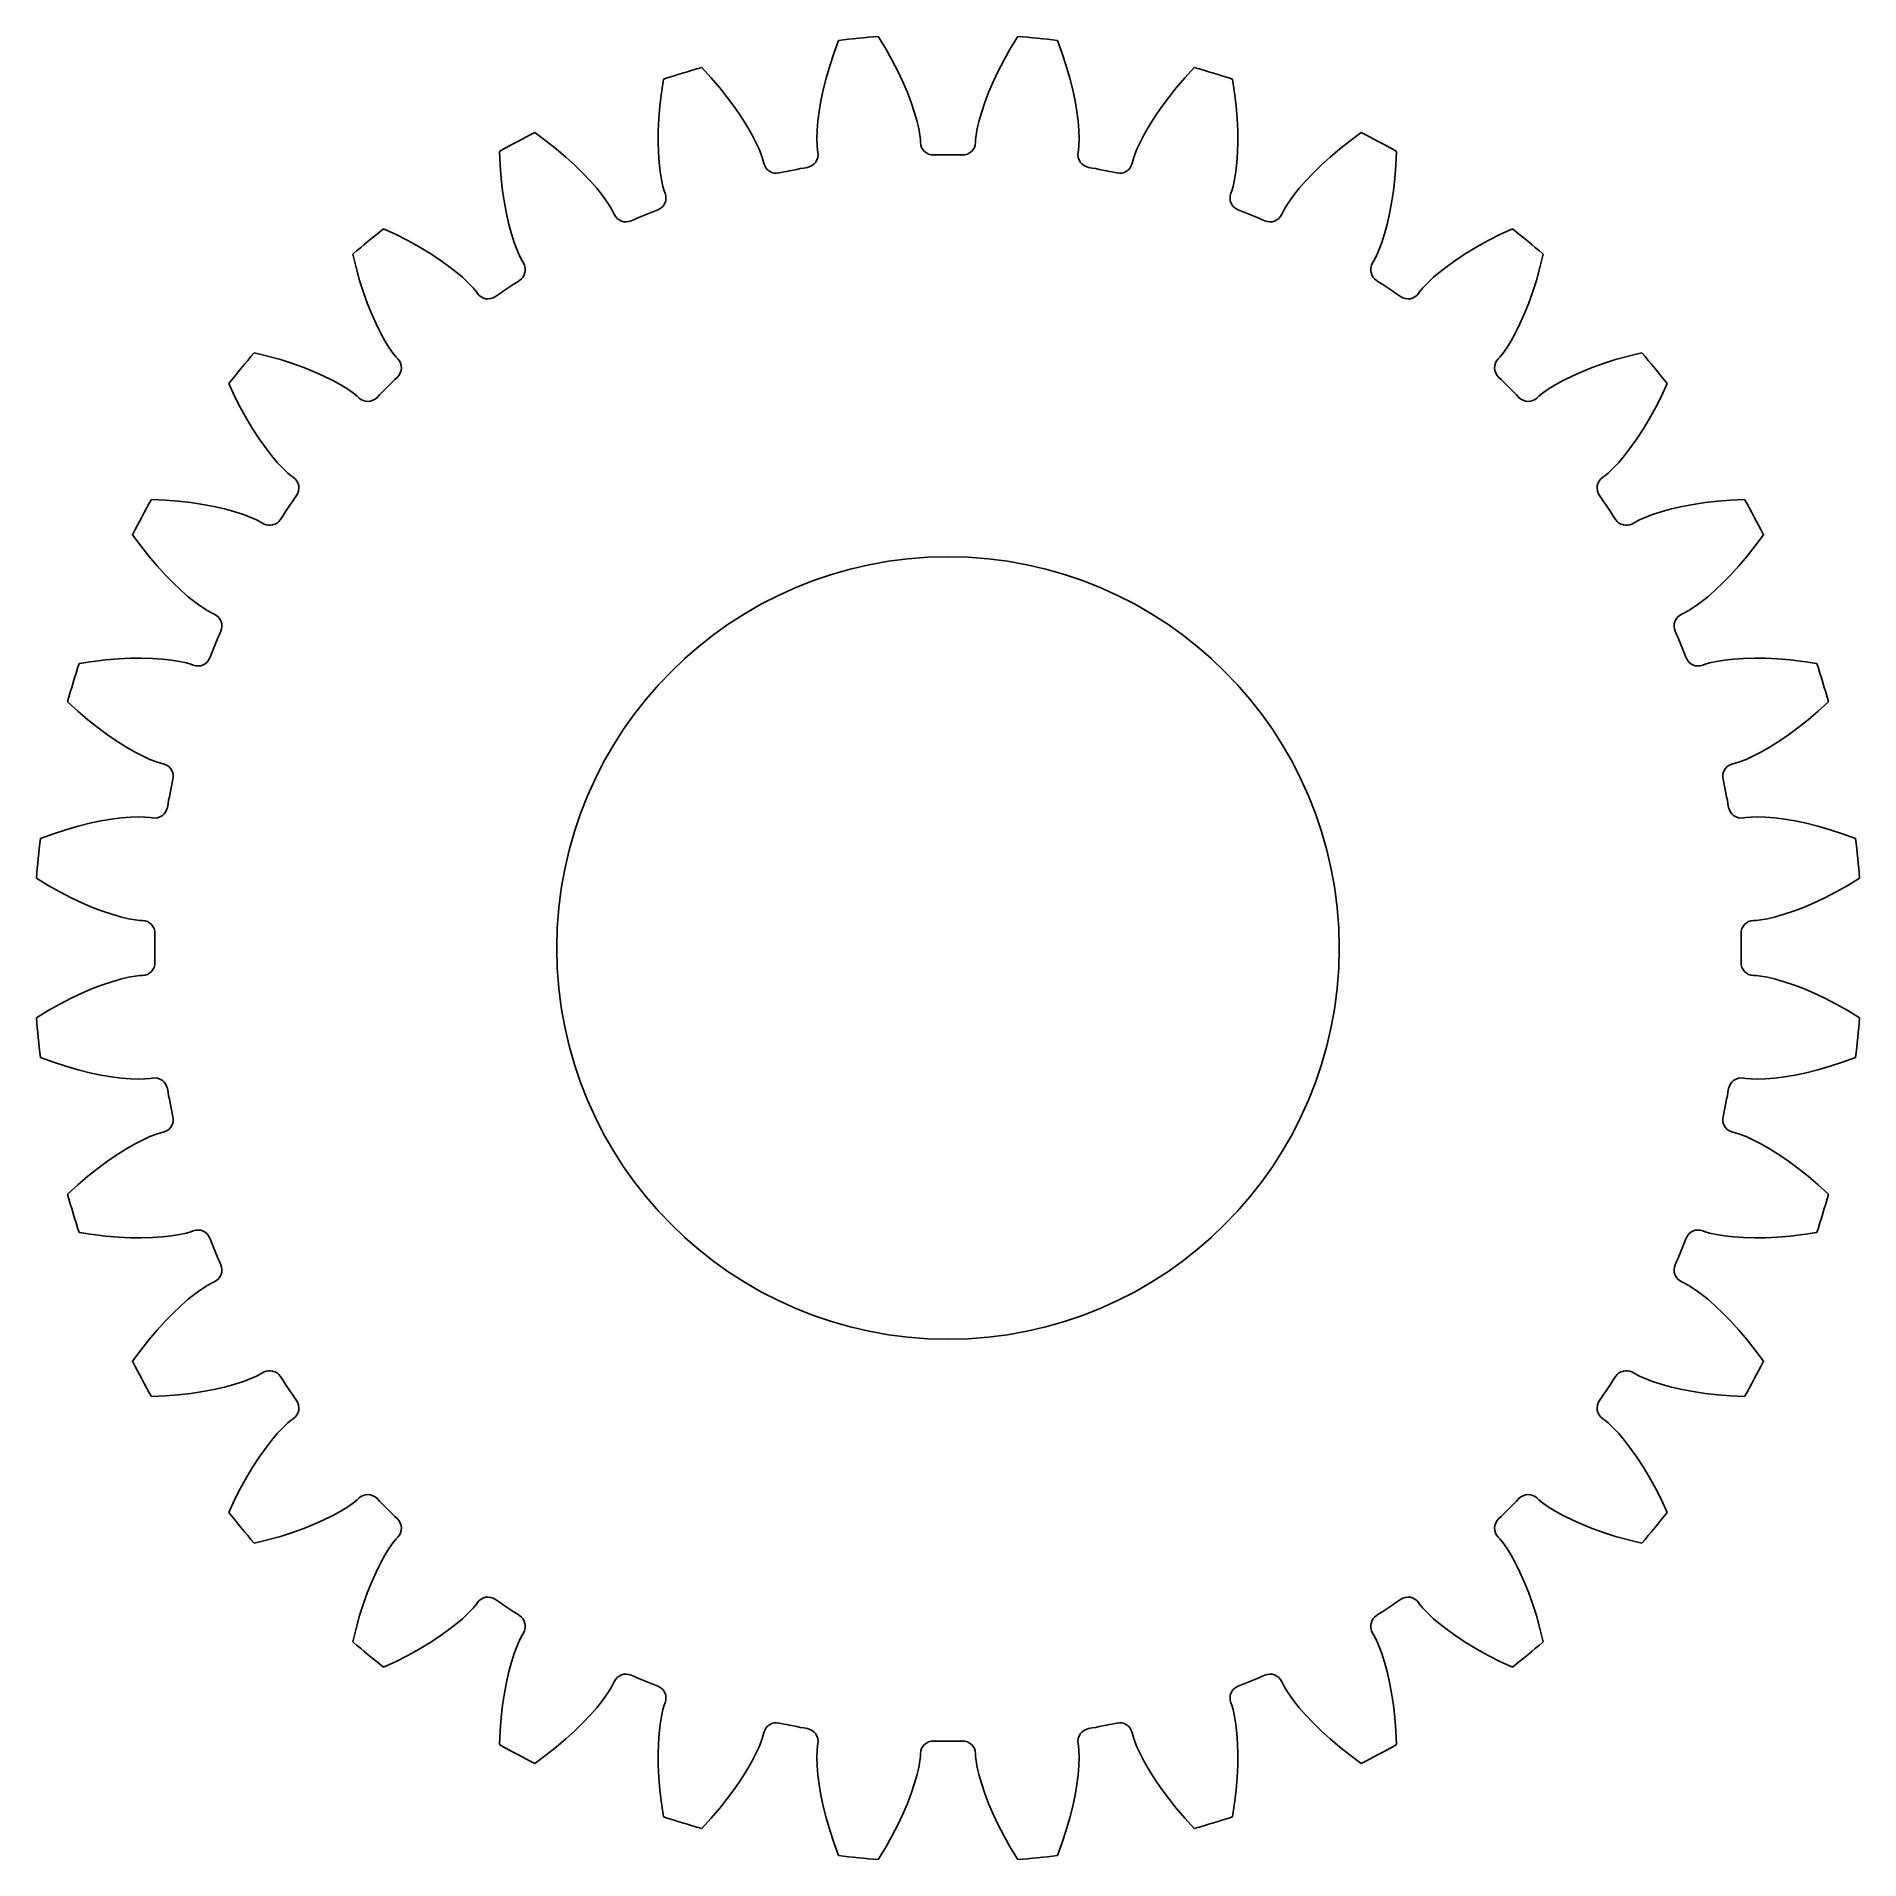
# Model space of a CAD drawing. Header units: millimetres. Extents: x -33.9 to 33.9, y -33.9 to 33.9.
import ezdxf

# ---------------------------------------------------------------- set-up
doc = ezdxf.new("R2010")
doc.units = ezdxf.units.MM

msp = doc.modelspace()

# ---------------------------------------------------------------- linework, layer by layer
at = {"layer": 'bore'}
msp.add_circle((0, 0), 14.55, dxfattribs=at)
at = {"layer": 'planet'}
for p, q in [((-4.247077, 33.27207), (-4.399677, 32.803901)), ((-4.071223, 33.755372), (-4.247077, 33.27207)), ((-2.325588, 33.46132), (-2.592351, 33.901028)), ((-2.084585, 33.031918), (-2.325588, 33.46132)), ((2.325588, 33.46132), (2.084585, 33.031918)), ((2.592351, 33.901028), (2.325588, 33.46132)), ((4.247077, 33.27207), (4.071223, 33.755372)), ((4.399677, 32.803901), (4.247077, 33.27207)), ((-8.808882, 32.364671), (-9.156302, 32.743887)), ((-4.399677, 32.803901), (-4.52969, 32.35225)), ((-1.868958, 32.614309), (-2.084585, 33.031918)), ((-1.678342, 32.21016), (-1.868958, 32.614309)), ((1.868958, 32.614309), (1.678342, 32.21016)), ((2.084585, 33.031918), (1.868958, 32.614309)), ((4.52969, 32.35225), (4.399677, 32.803901)), ((9.156302, 32.743887), (8.808882, 32.364671)), ((-10.578342, 32.312516), (-10.65653, 31.804193)), ((-8.488738, 31.990536), (-8.808882, 32.364671)), ((-8.195782, 31.623019), (-8.488738, 31.990536)), ((-4.637797, 31.918679), (-4.724701, 31.505008)), ((-4.52969, 32.35225), (-4.637797, 31.918679)), ((-1.512405, 31.821392), (-1.678342, 32.21016)), ((1.678342, 32.21016), (1.512405, 31.821392)), ((4.637797, 31.918679), (4.52969, 32.35225)), ((4.724701, 31.505008), (4.637797, 31.918679)), ((8.488738, 31.990536), (8.195782, 31.623019)), ((8.808882, 32.364671), (8.488738, 31.990536)), ((10.65653, 31.804193), (10.578342, 32.312516)), ((-10.714862, 31.315249), (-10.754264, 30.846912)), ((-10.65653, 31.804193), (-10.714862, 31.315249)), ((-7.929984, 31.263822), (-8.195782, 31.623019)), ((-7.69139, 30.914897), (-7.929984, 31.263822)), ((-4.724701, 31.505008), (-4.791136, 31.113453)), ((-1.370858, 31.450321), (-1.512405, 31.821392)), ((-1.253477, 31.099888), (-1.370858, 31.450321)), ((1.370858, 31.450321), (1.253477, 31.099888)), ((1.512405, 31.821392), (1.370858, 31.450321)), ((4.791136, 31.113453), (4.724701, 31.505008)), ((7.929984, 31.263822), (7.69139, 30.914897)), ((8.195782, 31.623019), (7.929984, 31.263822)), ((10.714862, 31.315249), (10.65653, 31.804193)), ((10.754264, 30.846912), (10.714862, 31.315249)), ((-10.754264, 30.846912), (-10.775708, 30.400581)), ((-7.48017, 30.57857), (-7.69139, 30.914897)), ((-7.296679, 30.257771), (-7.48017, 30.57857)), ((-4.837895, 30.746854), (-4.865883, 30.409128)), ((-4.791136, 31.113453), (-4.837895, 30.746854)), ((-1.16014, 30.774112), (-1.253477, 31.099888)), ((-1.090896, 30.4791), (-1.16014, 30.774112)), ((1.16014, 30.774112), (1.090896, 30.4791)), ((1.253477, 31.099888), (1.16014, 30.774112)), ((4.837895, 30.746854), (4.791136, 31.113453)), ((4.865883, 30.409128), (4.837895, 30.746854)), ((7.48017, 30.57857), (7.296679, 30.257771)), ((7.69139, 30.914897), (7.48017, 30.57857)), ((10.775708, 30.400581), (10.754264, 30.846912)), ((-14.953656, 30.024265), (-15.368382, 30.328416)), ((-14.566673, 29.719776), (-14.953656, 30.024265)), ((-10.775708, 30.400581), (-10.780239, 29.977905)), ((-10.780239, 29.977905), (-10.769009, 29.580912)), ((-7.14158, 29.956463), (-7.296679, 30.257771)), ((-7.016112, 29.68063), (-7.14158, 29.956463)), ((-4.865883, 30.409128), (-4.876243, 30.106276)), ((-4.876243, 30.106276), (-4.870768, 29.849379)), ((-4.870768, 29.849379), (-4.855029, 29.675637)), ((-1.046147, 30.226071), (-1.090896, 30.4791)), ((-1.027688, 30.052597), (-1.046147, 30.226071)), ((-1.024475, 29.958646), (-1.027688, 30.052597)), ((1.027688, 30.052597), (1.024475, 29.958646)), ((1.046147, 30.226071), (1.027688, 30.052597)), ((1.090896, 30.4791), (1.046147, 30.226071)), ((4.855029, 29.675637), (4.870768, 29.849379)), ((4.876243, 30.106276), (4.865883, 30.409128)), ((4.870768, 29.849379), (4.876243, 30.106276)), ((7.14158, 29.956463), (7.016112, 29.68063)), ((7.296679, 30.257771), (7.14158, 29.956463)), ((10.769009, 29.580912), (10.780239, 29.977905)), ((10.780239, 29.977905), (10.775708, 30.400581)), ((14.953656, 30.024265), (14.566673, 29.719776)), ((15.368382, 30.328416), (14.953656, 30.024265)), ((-16.678941, 29.627908), (-16.656458, 29.114098)), ((-14.207648, 29.416474), (-14.566673, 29.719776)), ((-13.876881, 29.116034), (-14.207648, 29.416474)), ((-10.769009, 29.580912), (-10.74335, 29.212235)), ((-10.74335, 29.212235), (-10.704913, 28.875538)), ((-6.92286, 29.441193), (-7.016112, 29.68063)), ((-6.870912, 29.274653), (-6.92286, 29.441193)), ((-6.849432, 29.183133), (-6.870912, 29.274653)), ((-4.855029, 29.675637), (-4.839851, 29.582864)), ((4.839851, 29.582864), (4.855029, 29.675637)), ((6.870912, 29.274653), (6.849432, 29.183133)), ((6.92286, 29.441193), (6.870912, 29.274653)), ((7.016112, 29.68063), (6.92286, 29.441193)), ((10.704913, 28.875538), (10.74335, 29.212235)), ((10.74335, 29.212235), (10.769009, 29.580912)), ((14.207648, 29.416474), (13.876881, 29.116034)), ((14.566673, 29.719776), (14.207648, 29.416474)), ((16.656458, 29.114098), (16.678941, 29.627908)), ((-16.656458, 29.114098), (-16.618281, 28.623169)), ((-16.618281, 28.623169), (-16.565558, 28.156145)), ((-13.574799, 28.82036), (-13.876881, 29.116034)), ((-13.302024, 28.531703), (-13.574799, 28.82036)), ((-13.059474, 28.252865), (-13.302024, 28.531703)), ((-10.704913, 28.875538), (-10.65599, 28.576485)), ((-10.65599, 28.576485), (-10.600503, 28.325592)), ((10.600503, 28.325592), (10.65599, 28.576485)), ((10.65599, 28.576485), (10.704913, 28.875538)), ((13.302024, 28.531703), (13.059474, 28.252865)), ((13.574799, 28.82036), (13.302024, 28.531703)), ((13.876881, 29.116034), (13.574799, 28.82036)), ((16.565558, 28.156145), (16.618281, 28.623169)), ((16.618281, 28.623169), (16.656458, 29.114098)), ((-16.565558, 28.156145), (-16.499515, 27.714206)), ((-12.848572, 27.987605), (-13.059474, 28.252865)), ((-12.671703, 27.741549), (-12.848572, 27.987605)), ((-10.600503, 28.325592), (-10.551171, 28.158259)), ((-10.551171, 28.158259), (-10.518185, 28.070229)), ((10.518185, 28.070229), (10.551171, 28.158259)), ((10.551171, 28.158259), (10.600503, 28.325592)), ((12.848572, 27.987605), (12.671703, 27.741549)), ((13.059474, 28.252865), (12.848572, 27.987605)), ((16.499515, 27.714206), (16.565558, 28.156145)), ((-16.499515, 27.714206), (-16.421499, 27.298767)), ((-16.421499, 27.298767), (-16.333035, 26.911594)), ((-12.533531, 27.524905), (-12.671703, 27.741549)), ((-12.450091, 27.3717), (-12.533531, 27.524905)), ((-12.411169, 27.28613), (-12.450091, 27.3717)), ((12.450091, 27.3717), (12.411169, 27.28613)), ((12.533531, 27.524905), (12.450091, 27.3717)), ((12.671703, 27.741549), (12.533531, 27.524905)), ((16.333035, 26.911594), (16.421499, 27.298767)), ((16.421499, 27.298767), (16.499515, 27.714206)), ((-20.523769, 26.530043), (-20.989863, 26.747442)), ((-20.084819, 26.306902), (-20.523769, 26.530043)), ((-16.333035, 26.911594), (-16.235944, 26.555006)), ((-16.235944, 26.555006), (-16.132559, 26.232278)), ((16.132559, 26.232278), (16.235944, 26.555006)), ((16.235944, 26.555006), (16.333035, 26.911594)), ((20.523769, 26.530043), (20.084819, 26.306902)), ((20.989863, 26.747442), (20.523769, 26.530043)), ((-22.138578, 25.804716), (-22.016287, 25.305165)), ((-19.673521, 26.07947), (-20.084819, 26.306902)), ((-19.290497, 25.849332), (-19.673521, 26.07947)), ((-18.936537, 25.618273), (-19.290497, 25.849332)), ((-16.132559, 26.232278), (-16.026234, 25.948515)), ((-16.026234, 25.948515), (-15.922866, 25.713268)), ((15.922866, 25.713268), (16.026234, 25.948515)), ((16.026234, 25.948515), (16.132559, 26.232278)), ((19.290497, 25.849332), (18.936537, 25.618273)), ((19.673521, 26.07947), (19.290497, 25.849332)), ((20.084819, 26.306902), (19.673521, 26.07947)), ((22.016287, 25.305165), (22.138578, 25.804716)), ((-22.016287, 25.305165), (-21.883069, 24.831117)), ((-18.612688, 25.388378), (-18.936537, 25.618273)), ((-18.3204, 25.162217), (-18.612688, 25.388378)), ((-18.061802, 24.943199), (-18.3204, 25.162217)), ((-15.922866, 25.713268), (-15.841837, 25.558775)), ((-15.841837, 25.558775), (-15.792312, 25.478872)), ((15.792312, 25.478872), (15.841837, 25.558775)), ((15.841837, 25.558775), (15.922866, 25.713268)), ((18.3204, 25.162217), (18.061802, 24.943199)), ((18.612688, 25.388378), (18.3204, 25.162217)), ((18.936537, 25.618273), (18.612688, 25.388378)), ((21.883069, 24.831117), (22.016287, 25.305165)), ((-21.883069, 24.831117), (-21.740247, 24.383352)), ((-17.840328, 24.736376), (-18.061802, 24.943199)), ((-17.662545, 24.550852), (-17.840328, 24.736376)), ((-17.55082, 24.416869), (-17.662545, 24.550852)), ((-17.495952, 24.340535), (-17.55082, 24.416869)), ((17.55082, 24.416869), (17.495952, 24.340535)), ((17.662545, 24.550852), (17.55082, 24.416869)), ((17.840328, 24.736376), (17.662545, 24.550852)), ((18.061802, 24.943199), (17.840328, 24.736376)), ((21.740247, 24.383352), (21.883069, 24.831117)), ((-21.740247, 24.383352), (-21.589255, 23.96279)), ((-21.589255, 23.96279), (-21.43169, 23.570554)), ((21.43169, 23.570554), (21.589255, 23.96279)), ((21.589255, 23.96279), (21.740247, 24.383352)), ((-21.43169, 23.570554), (-21.269392, 23.208078)), ((-21.269392, 23.208078), (-21.1046, 22.877284)), ((21.1046, 22.877284), (21.269392, 23.208078)), ((21.269392, 23.208078), (21.43169, 23.570554)), ((-21.1046, 22.877284), (-20.94024, 22.580926)), ((-20.94024, 22.580926), (-20.780599, 22.323359)), ((20.780599, 22.323359), (20.94024, 22.580926)), ((20.94024, 22.580926), (21.1046, 22.877284)), ((-25.305165, 22.016287), (-25.804716, 22.138578)), ((-24.831117, 21.883069), (-25.305165, 22.016287)), ((-24.383352, 21.740247), (-24.831117, 21.883069)), ((-23.96279, 21.589255), (-24.383352, 21.740247)), ((-20.780599, 22.323359), (-20.633322, 22.112798)), ((-20.633322, 22.112798), (-20.52371, 21.977081)), ((-20.52371, 21.977081), (-20.459548, 21.908375)), ((20.459548, 21.908375), (20.52371, 21.977081)), ((20.52371, 21.977081), (20.633322, 22.112798)), ((20.633322, 22.112798), (20.780599, 22.323359)), ((24.383352, 21.740247), (23.96279, 21.589255)), ((24.831117, 21.883069), (24.383352, 21.740247)), ((25.305165, 22.016287), (24.831117, 21.883069)), ((25.804716, 22.138578), (25.305165, 22.016287)), ((-23.570554, 21.43169), (-23.96279, 21.589255)), ((-23.208078, 21.269392), (-23.570554, 21.43169)), ((-22.877284, 21.1046), (-23.208078, 21.269392)), ((-22.580926, 20.94024), (-22.877284, 21.1046)), ((22.877284, 21.1046), (22.580926, 20.94024)), ((23.208078, 21.269392), (22.877284, 21.1046)), ((23.570554, 21.43169), (23.208078, 21.269392)), ((23.96279, 21.589255), (23.570554, 21.43169)), ((-26.747442, 20.989863), (-26.530043, 20.523769)), ((-26.530043, 20.523769), (-26.306902, 20.084819)), ((-22.323359, 20.780599), (-22.580926, 20.94024)), ((-22.112798, 20.633322), (-22.323359, 20.780599)), ((-21.977081, 20.52371), (-22.112798, 20.633322)), ((-21.908375, 20.459548), (-21.977081, 20.52371)), ((21.977081, 20.52371), (21.908375, 20.459548)), ((22.112798, 20.633322), (21.977081, 20.52371)), ((22.323359, 20.780599), (22.112798, 20.633322)), ((22.580926, 20.94024), (22.323359, 20.780599)), ((26.306902, 20.084819), (26.530043, 20.523769)), ((26.530043, 20.523769), (26.747442, 20.989863)), ((-26.306902, 20.084819), (-26.07947, 19.673521)), ((-26.07947, 19.673521), (-25.849332, 19.290497)), ((25.849332, 19.290497), (26.07947, 19.673521)), ((26.07947, 19.673521), (26.306902, 20.084819)), ((-25.849332, 19.290497), (-25.618273, 18.936537)), ((25.618273, 18.936537), (25.849332, 19.290497)), ((-25.618273, 18.936537), (-25.388378, 18.612688)), ((-25.388378, 18.612688), (-25.162217, 18.3204)), ((-25.162217, 18.3204), (-24.943199, 18.061802)), ((24.943199, 18.061802), (25.162217, 18.3204)), ((25.162217, 18.3204), (25.388378, 18.612688)), ((25.388378, 18.612688), (25.618273, 18.936537)), ((-24.943199, 18.061802), (-24.736376, 17.840328)), ((-24.736376, 17.840328), (-24.550852, 17.662545)), ((-24.550852, 17.662545), (-24.416869, 17.55082)), ((24.416869, 17.55082), (24.550852, 17.662545)), ((24.550852, 17.662545), (24.736376, 17.840328)), ((24.736376, 17.840328), (24.943199, 18.061802)), ((-24.416869, 17.55082), (-24.340535, 17.495952)), ((24.340535, 17.495952), (24.416869, 17.55082)), ((-29.114098, 16.656458), (-29.627908, 16.678941)), ((-28.623169, 16.618281), (-29.114098, 16.656458)), ((-28.156145, 16.565558), (-28.623169, 16.618281)), ((-27.714206, 16.499515), (-28.156145, 16.565558)), ((-27.298767, 16.421499), (-27.714206, 16.499515)), ((-26.911594, 16.333035), (-27.298767, 16.421499)), ((-26.555006, 16.235944), (-26.911594, 16.333035)), ((26.911594, 16.333035), (26.555006, 16.235944)), ((27.298767, 16.421499), (26.911594, 16.333035)), ((27.714206, 16.499515), (27.298767, 16.421499)), ((28.156145, 16.565558), (27.714206, 16.499515)), ((28.623169, 16.618281), (28.156145, 16.565558)), ((29.114098, 16.656458), (28.623169, 16.618281)), ((29.627908, 16.678941), (29.114098, 16.656458)), ((-26.232278, 16.132559), (-26.555006, 16.235944)), ((-25.948515, 16.026234), (-26.232278, 16.132559)), ((-25.713268, 15.922866), (-25.948515, 16.026234)), ((-25.558775, 15.841837), (-25.713268, 15.922866)), ((-25.478872, 15.792312), (-25.558775, 15.841837)), ((25.558775, 15.841837), (25.478872, 15.792312)), ((25.713268, 15.922866), (25.558775, 15.841837)), ((25.948515, 16.026234), (25.713268, 15.922866)), ((26.232278, 16.132559), (25.948515, 16.026234)), ((26.555006, 16.235944), (26.232278, 16.132559)), ((-30.328416, 15.368382), (-30.024265, 14.953656)), ((-30.024265, 14.953656), (-29.719776, 14.566673)), ((29.719776, 14.566673), (30.024265, 14.953656)), ((30.024265, 14.953656), (30.328416, 15.368382)), ((-29.719776, 14.566673), (-29.416474, 14.207648)), ((29.416474, 14.207648), (29.719776, 14.566673)), ((-29.416474, 14.207648), (-29.116034, 13.876881)), ((-29.116034, 13.876881), (-28.82036, 13.574799)), ((-28.82036, 13.574799), (-28.531703, 13.302024)), ((28.531703, 13.302024), (28.82036, 13.574799)), ((28.82036, 13.574799), (29.116034, 13.876881)), ((29.116034, 13.876881), (29.416474, 14.207648)), ((-28.531703, 13.302024), (-28.252865, 13.059474)), ((-28.252865, 13.059474), (-27.987605, 12.848572)), ((27.987605, 12.848572), (28.252865, 13.059474)), ((28.252865, 13.059474), (28.531703, 13.302024)), ((-27.987605, 12.848572), (-27.741549, 12.671703)), ((-27.741549, 12.671703), (-27.524905, 12.533531)), ((-27.524905, 12.533531), (-27.3717, 12.450091)), ((-27.3717, 12.450091), (-27.28613, 12.411169)), ((27.28613, 12.411169), (27.3717, 12.450091)), ((27.3717, 12.450091), (27.524905, 12.533531)), ((27.524905, 12.533531), (27.741549, 12.671703)), ((27.741549, 12.671703), (27.987605, 12.848572)), ((-31.804193, 10.65653), (-32.312516, 10.578342)), ((-31.315249, 10.714862), (-31.804193, 10.65653)), ((-30.846912, 10.754264), (-31.315249, 10.714862)), ((-30.400581, 10.775708), (-30.846912, 10.754264)), ((-29.977905, 10.780239), (-30.400581, 10.775708)), ((-29.580912, 10.769009), (-29.977905, 10.780239)), ((-29.212235, 10.74335), (-29.580912, 10.769009)), ((-28.875538, 10.704913), (-29.212235, 10.74335)), ((-28.576485, 10.65599), (-28.875538, 10.704913)), ((-28.325592, 10.600503), (-28.576485, 10.65599)), ((-28.158259, 10.551171), (-28.325592, 10.600503)), ((-28.070229, 10.518185), (-28.158259, 10.551171)), ((28.158259, 10.551171), (28.070229, 10.518185)), ((28.325592, 10.600503), (28.158259, 10.551171)), ((28.576485, 10.65599), (28.325592, 10.600503)), ((28.875538, 10.704913), (28.576485, 10.65599)), ((29.212235, 10.74335), (28.875538, 10.704913)), ((29.580912, 10.769009), (29.212235, 10.74335)), ((29.977905, 10.780239), (29.580912, 10.769009)), ((30.400581, 10.775708), (29.977905, 10.780239)), ((30.846912, 10.754264), (30.400581, 10.775708)), ((31.315249, 10.714862), (30.846912, 10.754264)), ((31.804193, 10.65653), (31.315249, 10.714862)), ((32.312516, 10.578342), (31.804193, 10.65653)), ((-32.743887, 9.156302), (-32.364671, 8.808882)), ((32.364671, 8.808882), (32.743887, 9.156302)), ((-32.364671, 8.808882), (-31.990536, 8.488738)), ((-31.990536, 8.488738), (-31.623019, 8.195782)), ((-31.623019, 8.195782), (-31.263822, 7.929984)), ((31.263822, 7.929984), (31.623019, 8.195782)), ((31.623019, 8.195782), (31.990536, 8.488738)), ((31.990536, 8.488738), (32.364671, 8.808882)), ((-31.263822, 7.929984), (-30.914897, 7.69139)), ((-30.914897, 7.69139), (-30.57857, 7.48017)), ((-30.57857, 7.48017), (-30.257771, 7.296679)), ((30.257771, 7.296679), (30.57857, 7.48017)), ((30.57857, 7.48017), (30.914897, 7.69139)), ((30.914897, 7.69139), (31.263822, 7.929984)), ((-30.257771, 7.296679), (-29.956463, 7.14158)), ((-29.956463, 7.14158), (-29.68063, 7.016112)), ((-29.68063, 7.016112), (-29.441193, 6.92286)), ((-29.441193, 6.92286), (-29.274653, 6.870912)), ((-29.274653, 6.870912), (-29.183133, 6.849432)), ((29.183133, 6.849432), (29.274653, 6.870912)), ((29.274653, 6.870912), (29.441193, 6.92286)), ((29.441193, 6.92286), (29.68063, 7.016112)), ((29.68063, 7.016112), (29.956463, 7.14158)), ((29.956463, 7.14158), (30.257771, 7.296679)), ((-31.113453, 4.791136), (-31.505008, 4.724701)), ((-30.746854, 4.837895), (-31.113453, 4.791136)), ((-30.409128, 4.865883), (-30.746854, 4.837895)), ((-30.106276, 4.876243), (-30.409128, 4.865883)), ((-29.849379, 4.870768), (-30.106276, 4.876243)), ((-29.675637, 4.855029), (-29.849379, 4.870768)), ((-29.582864, 4.839851), (-29.675637, 4.855029)), ((29.675637, 4.855029), (29.582864, 4.839851)), ((29.849379, 4.870768), (29.675637, 4.855029)), ((30.106276, 4.876243), (29.849379, 4.870768)), ((30.409128, 4.865883), (30.106276, 4.876243)), ((30.746854, 4.837895), (30.409128, 4.865883)), ((31.113453, 4.791136), (30.746854, 4.837895)), ((31.505008, 4.724701), (31.113453, 4.791136)), ((-33.27207, 4.247077), (-33.755372, 4.071223)), ((-32.803901, 4.399677), (-33.27207, 4.247077)), ((-32.35225, 4.52969), (-32.803901, 4.399677)), ((-31.918679, 4.637797), (-32.35225, 4.52969)), ((-31.505008, 4.724701), (-31.918679, 4.637797)), ((31.918679, 4.637797), (31.505008, 4.724701)), ((32.35225, 4.52969), (31.918679, 4.637797)), ((32.803901, 4.399677), (32.35225, 4.52969)), ((33.27207, 4.247077), (32.803901, 4.399677)), ((33.755372, 4.071223), (33.27207, 4.247077)), ((-33.901028, 2.592351), (-33.46132, 2.325588)), ((-33.46132, 2.325588), (-33.031918, 2.084585)), ((-33.031918, 2.084585), (-32.614309, 1.868958)), ((32.614309, 1.868958), (33.031918, 2.084585)), ((33.031918, 2.084585), (33.46132, 2.325588)), ((33.46132, 2.325588), (33.901028, 2.592351)), ((-32.614309, 1.868958), (-32.21016, 1.678342)), ((-32.21016, 1.678342), (-31.821392, 1.512405)), ((-31.821392, 1.512405), (-31.450321, 1.370858)), ((-31.450321, 1.370858), (-31.099888, 1.253477)), ((31.099888, 1.253477), (31.450321, 1.370858)), ((31.450321, 1.370858), (31.821392, 1.512405)), ((31.821392, 1.512405), (32.21016, 1.678342)), ((32.21016, 1.678342), (32.614309, 1.868958)), ((-31.099888, 1.253477), (-30.774112, 1.16014)), ((-30.774112, 1.16014), (-30.4791, 1.090896)), ((-30.4791, 1.090896), (-30.226071, 1.046147)), ((-30.226071, 1.046147), (-30.052597, 1.027688)), ((-30.052597, 1.027688), (-29.958646, 1.024475)), ((29.958646, 1.024475), (30.052597, 1.027688)), ((30.052597, 1.027688), (30.226071, 1.046147)), ((30.226071, 1.046147), (30.4791, 1.090896)), ((30.4791, 1.090896), (30.774112, 1.16014)), ((30.774112, 1.16014), (31.099888, 1.253477)), ((-31.099888, -1.253477), (-31.450321, -1.370858)), ((-30.774112, -1.16014), (-31.099888, -1.253477)), ((-30.4791, -1.090896), (-30.774112, -1.16014)), ((-30.226071, -1.046147), (-30.4791, -1.090896)), ((-30.052597, -1.027688), (-30.226071, -1.046147)), ((-29.958646, -1.024475), (-30.052597, -1.027688)), ((30.052597, -1.027688), (29.958646, -1.024475)), ((30.226071, -1.046147), (30.052597, -1.027688)), ((30.4791, -1.090896), (30.226071, -1.046147)), ((30.774112, -1.16014), (30.4791, -1.090896)), ((31.099888, -1.253477), (30.774112, -1.16014)), ((31.450321, -1.370858), (31.099888, -1.253477)), ((-32.614309, -1.868958), (-33.031918, -2.084585)), ((-32.21016, -1.678342), (-32.614309, -1.868958)), ((-31.821392, -1.512405), (-32.21016, -1.678342)), ((-31.450321, -1.370858), (-31.821392, -1.512405)), ((31.821392, -1.512405), (31.450321, -1.370858)), ((32.21016, -1.678342), (31.821392, -1.512405)), ((32.614309, -1.868958), (32.21016, -1.678342)), ((33.031918, -2.084585), (32.614309, -1.868958)), ((-33.46132, -2.325588), (-33.901028, -2.592351)), ((-33.031918, -2.084585), (-33.46132, -2.325588)), ((33.46132, -2.325588), (33.031918, -2.084585)), ((33.901028, -2.592351), (33.46132, -2.325588)), ((-33.755372, -4.071223), (-33.27207, -4.247077)), ((-33.27207, -4.247077), (-32.803901, -4.399677)), ((-32.803901, -4.399677), (-32.35225, -4.52969)), ((-32.35225, -4.52969), (-31.918679, -4.637797)), ((-31.918679, -4.637797), (-31.505008, -4.724701)), ((-31.505008, -4.724701), (-31.113453, -4.791136)), ((31.113453, -4.791136), (31.505008, -4.724701)), ((31.505008, -4.724701), (31.918679, -4.637797)), ((31.918679, -4.637797), (32.35225, -4.52969)), ((32.35225, -4.52969), (32.803901, -4.399677)), ((32.803901, -4.399677), (33.27207, -4.247077)), ((33.27207, -4.247077), (33.755372, -4.071223)), ((-31.113453, -4.791136), (-30.746854, -4.837895)), ((-30.746854, -4.837895), (-30.409128, -4.865883)), ((-30.409128, -4.865883), (-30.106276, -4.876243)), ((-30.106276, -4.876243), (-29.849379, -4.870768)), ((-29.849379, -4.870768), (-29.675637, -4.855029)), ((-29.675637, -4.855029), (-29.582864, -4.839851)), ((29.582864, -4.839851), (29.675637, -4.855029)), ((29.675637, -4.855029), (29.849379, -4.870768)), ((29.849379, -4.870768), (30.106276, -4.876243)), ((30.106276, -4.876243), (30.409128, -4.865883)), ((30.409128, -4.865883), (30.746854, -4.837895)), ((30.746854, -4.837895), (31.113453, -4.791136)), ((-30.257771, -7.296679), (-30.57857, -7.48017)), ((-29.956463, -7.14158), (-30.257771, -7.296679)), ((-29.68063, -7.016112), (-29.956463, -7.14158)), ((-29.441193, -6.92286), (-29.68063, -7.016112)), ((-29.274653, -6.870912), (-29.441193, -6.92286)), ((-29.183133, -6.849432), (-29.274653, -6.870912)), ((29.274653, -6.870912), (29.183133, -6.849432)), ((29.441193, -6.92286), (29.274653, -6.870912)), ((29.68063, -7.016112), (29.441193, -6.92286)), ((29.956463, -7.14158), (29.68063, -7.016112)), ((30.257771, -7.296679), (29.956463, -7.14158)), ((30.57857, -7.48017), (30.257771, -7.296679)), ((-31.263822, -7.929984), (-31.623019, -8.195782)), ((-30.914897, -7.69139), (-31.263822, -7.929984)), ((-30.57857, -7.48017), (-30.914897, -7.69139)), ((30.914897, -7.69139), (30.57857, -7.48017)), ((31.263822, -7.929984), (30.914897, -7.69139)), ((31.623019, -8.195782), (31.263822, -7.929984)), ((-32.364671, -8.808882), (-32.743887, -9.156302)), ((-31.990536, -8.488738), (-32.364671, -8.808882)), ((-31.623019, -8.195782), (-31.990536, -8.488738)), ((31.990536, -8.488738), (31.623019, -8.195782)), ((32.364671, -8.808882), (31.990536, -8.488738)), ((32.743887, -9.156302), (32.364671, -8.808882)), ((-32.312516, -10.578342), (-31.804193, -10.65653)), ((-31.804193, -10.65653), (-31.315249, -10.714862)), ((-31.315249, -10.714862), (-30.846912, -10.754264)), ((-30.846912, -10.754264), (-30.400581, -10.775708)), ((-30.400581, -10.775708), (-29.977905, -10.780239)), ((-29.977905, -10.780239), (-29.580912, -10.769009)), ((-29.580912, -10.769009), (-29.212235, -10.74335)), ((-29.212235, -10.74335), (-28.875538, -10.704913)), ((-28.875538, -10.704913), (-28.576485, -10.65599)), ((-28.576485, -10.65599), (-28.325592, -10.600503)), ((-28.325592, -10.600503), (-28.158259, -10.551171)), ((-28.158259, -10.551171), (-28.070229, -10.518185)), ((28.070229, -10.518185), (28.158259, -10.551171)), ((28.158259, -10.551171), (28.325592, -10.600503)), ((28.325592, -10.600503), (28.576485, -10.65599)), ((28.576485, -10.65599), (28.875538, -10.704913)), ((28.875538, -10.704913), (29.212235, -10.74335)), ((29.212235, -10.74335), (29.580912, -10.769009)), ((29.580912, -10.769009), (29.977905, -10.780239)), ((29.977905, -10.780239), (30.400581, -10.775708)), ((30.400581, -10.775708), (30.846912, -10.754264)), ((30.846912, -10.754264), (31.315249, -10.714862)), ((31.315249, -10.714862), (31.804193, -10.65653)), ((31.804193, -10.65653), (32.312516, -10.578342)), ((-27.987605, -12.848572), (-28.252865, -13.059474)), ((-27.741549, -12.671703), (-27.987605, -12.848572)), ((-27.524905, -12.533531), (-27.741549, -12.671703)), ((-27.3717, -12.450091), (-27.524905, -12.533531)), ((-27.28613, -12.411169), (-27.3717, -12.450091)), ((27.3717, -12.450091), (27.28613, -12.411169)), ((27.524905, -12.533531), (27.3717, -12.450091)), ((27.741549, -12.671703), (27.524905, -12.533531)), ((27.987605, -12.848572), (27.741549, -12.671703)), ((28.252865, -13.059474), (27.987605, -12.848572)), ((-28.531703, -13.302024), (-28.82036, -13.574799)), ((-28.252865, -13.059474), (-28.531703, -13.302024)), ((28.531703, -13.302024), (28.252865, -13.059474)), ((28.82036, -13.574799), (28.531703, -13.302024)), ((-29.416474, -14.207648), (-29.719776, -14.566673)), ((-29.116034, -13.876881), (-29.416474, -14.207648)), ((-28.82036, -13.574799), (-29.116034, -13.876881)), ((29.116034, -13.876881), (28.82036, -13.574799)), ((29.416474, -14.207648), (29.116034, -13.876881)), ((29.719776, -14.566673), (29.416474, -14.207648)), ((-29.719776, -14.566673), (-30.024265, -14.953656)), ((30.024265, -14.953656), (29.719776, -14.566673)), ((-30.024265, -14.953656), (-30.328416, -15.368382)), ((30.328416, -15.368382), (30.024265, -14.953656)), ((-26.911594, -16.333035), (-26.555006, -16.235944)), ((-26.555006, -16.235944), (-26.232278, -16.132559)), ((-26.232278, -16.132559), (-25.948515, -16.026234)), ((-25.948515, -16.026234), (-25.713268, -15.922866)), ((-25.713268, -15.922866), (-25.558775, -15.841837)), ((-25.558775, -15.841837), (-25.478872, -15.792312)), ((25.478872, -15.792312), (25.558775, -15.841837)), ((25.558775, -15.841837), (25.713268, -15.922866)), ((25.713268, -15.922866), (25.948515, -16.026234)), ((25.948515, -16.026234), (26.232278, -16.132559)), ((26.232278, -16.132559), (26.555006, -16.235944)), ((26.555006, -16.235944), (26.911594, -16.333035)), ((-29.627908, -16.678941), (-29.114098, -16.656458)), ((-29.114098, -16.656458), (-28.623169, -16.618281)), ((-28.623169, -16.618281), (-28.156145, -16.565558)), ((-28.156145, -16.565558), (-27.714206, -16.499515)), ((-27.714206, -16.499515), (-27.298767, -16.421499)), ((-27.298767, -16.421499), (-26.911594, -16.333035)), ((26.911594, -16.333035), (27.298767, -16.421499)), ((27.298767, -16.421499), (27.714206, -16.499515)), ((27.714206, -16.499515), (28.156145, -16.565558)), ((28.156145, -16.565558), (28.623169, -16.618281)), ((28.623169, -16.618281), (29.114098, -16.656458)), ((29.114098, -16.656458), (29.627908, -16.678941)), ((-24.416869, -17.55082), (-24.550852, -17.662545)), ((-24.340535, -17.495952), (-24.416869, -17.55082)), ((24.416869, -17.55082), (24.340535, -17.495952)), ((24.550852, -17.662545), (24.416869, -17.55082)), ((-24.943199, -18.061802), (-25.162217, -18.3204)), ((-24.736376, -17.840328), (-24.943199, -18.061802)), ((-24.550852, -17.662545), (-24.736376, -17.840328)), ((24.736376, -17.840328), (24.550852, -17.662545)), ((24.943199, -18.061802), (24.736376, -17.840328)), ((25.162217, -18.3204), (24.943199, -18.061802)), ((-25.618273, -18.936537), (-25.849332, -19.290497)), ((-25.388378, -18.612688), (-25.618273, -18.936537)), ((-25.162217, -18.3204), (-25.388378, -18.612688)), ((25.388378, -18.612688), (25.162217, -18.3204)), ((25.618273, -18.936537), (25.388378, -18.612688)), ((25.849332, -19.290497), (25.618273, -18.936537)), ((-25.849332, -19.290497), (-26.07947, -19.673521)), ((26.07947, -19.673521), (25.849332, -19.290497)), ((-26.306902, -20.084819), (-26.530043, -20.523769)), ((-26.07947, -19.673521), (-26.306902, -20.084819)), ((26.306902, -20.084819), (26.07947, -19.673521)), ((26.530043, -20.523769), (26.306902, -20.084819)), ((-26.530043, -20.523769), (-26.747442, -20.989863)), ((-22.877284, -21.1046), (-22.580926, -20.94024)), ((-22.580926, -20.94024), (-22.323359, -20.780599)), ((-22.323359, -20.780599), (-22.112798, -20.633322)), ((-22.112798, -20.633322), (-21.977081, -20.52371)), ((-21.977081, -20.52371), (-21.908375, -20.459548)), ((21.908375, -20.459548), (21.977081, -20.52371)), ((21.977081, -20.52371), (22.112798, -20.633322)), ((22.112798, -20.633322), (22.323359, -20.780599)), ((22.323359, -20.780599), (22.580926, -20.94024)), ((22.580926, -20.94024), (22.877284, -21.1046)), ((26.747442, -20.989863), (26.530043, -20.523769)), ((-24.383352, -21.740247), (-23.96279, -21.589255)), ((-23.96279, -21.589255), (-23.570554, -21.43169)), ((-23.570554, -21.43169), (-23.208078, -21.269392)), ((-23.208078, -21.269392), (-22.877284, -21.1046)), ((22.877284, -21.1046), (23.208078, -21.269392)), ((23.208078, -21.269392), (23.570554, -21.43169)), ((23.570554, -21.43169), (23.96279, -21.589255)), ((23.96279, -21.589255), (24.383352, -21.740247)), ((-25.804716, -22.138578), (-25.305165, -22.016287)), ((-25.305165, -22.016287), (-24.831117, -21.883069)), ((-24.831117, -21.883069), (-24.383352, -21.740247)), ((-20.780599, -22.323359), (-20.94024, -22.580926)), ((-20.633322, -22.112798), (-20.780599, -22.323359)), ((-20.52371, -21.977081), (-20.633322, -22.112798)), ((-20.459548, -21.908375), (-20.52371, -21.977081)), ((20.52371, -21.977081), (20.459548, -21.908375)), ((20.633322, -22.112798), (20.52371, -21.977081)), ((20.780599, -22.323359), (20.633322, -22.112798)), ((20.94024, -22.580926), (20.780599, -22.323359)), ((24.383352, -21.740247), (24.831117, -21.883069)), ((24.831117, -21.883069), (25.305165, -22.016287)), ((25.305165, -22.016287), (25.804716, -22.138578)), ((-21.1046, -22.877284), (-21.269392, -23.208078)), ((-20.94024, -22.580926), (-21.1046, -22.877284)), ((21.1046, -22.877284), (20.94024, -22.580926)), ((21.269392, -23.208078), (21.1046, -22.877284)), ((-21.43169, -23.570554), (-21.589255, -23.96279)), ((-21.269392, -23.208078), (-21.43169, -23.570554)), ((21.43169, -23.570554), (21.269392, -23.208078)), ((21.589255, -23.96279), (21.43169, -23.570554)), ((-21.740247, -24.383352), (-21.883069, -24.831117)), ((-21.589255, -23.96279), (-21.740247, -24.383352)), ((-17.55082, -24.416869), (-17.495952, -24.340535)), ((17.495952, -24.340535), (17.55082, -24.416869)), ((21.740247, -24.383352), (21.589255, -23.96279)), ((21.883069, -24.831117), (21.740247, -24.383352)), ((-21.883069, -24.831117), (-22.016287, -25.305165)), ((-18.3204, -25.162217), (-18.061802, -24.943199)), ((-18.061802, -24.943199), (-17.840328, -24.736376)), ((-17.840328, -24.736376), (-17.662545, -24.550852)), ((-17.662545, -24.550852), (-17.55082, -24.416869)), ((17.55082, -24.416869), (17.662545, -24.550852)), ((17.662545, -24.550852), (17.840328, -24.736376)), ((17.840328, -24.736376), (18.061802, -24.943199)), ((18.061802, -24.943199), (18.3204, -25.162217)), ((22.016287, -25.305165), (21.883069, -24.831117)), ((-22.016287, -25.305165), (-22.138578, -25.804716)), ((-19.290497, -25.849332), (-18.936537, -25.618273)), ((-18.936537, -25.618273), (-18.612688, -25.388378)), ((-18.612688, -25.388378), (-18.3204, -25.162217)), ((-15.922866, -25.713268), (-16.026234, -25.948515)), ((-15.841837, -25.558775), (-15.922866, -25.713268)), ((-15.792312, -25.478872), (-15.841837, -25.558775)), ((15.841837, -25.558775), (15.792312, -25.478872)), ((15.922866, -25.713268), (15.841837, -25.558775)), ((16.026234, -25.948515), (15.922866, -25.713268)), ((18.3204, -25.162217), (18.612688, -25.388378)), ((18.612688, -25.388378), (18.936537, -25.618273)), ((18.936537, -25.618273), (19.290497, -25.849332)), ((22.138578, -25.804716), (22.016287, -25.305165)), ((-20.523769, -26.530043), (-20.084819, -26.306902)), ((-20.084819, -26.306902), (-19.673521, -26.07947)), ((-19.673521, -26.07947), (-19.290497, -25.849332)), ((-16.132559, -26.232278), (-16.235944, -26.555006)), ((-16.026234, -25.948515), (-16.132559, -26.232278)), ((16.132559, -26.232278), (16.026234, -25.948515)), ((16.235944, -26.555006), (16.132559, -26.232278)), ((19.290497, -25.849332), (19.673521, -26.07947)), ((19.673521, -26.07947), (20.084819, -26.306902)), ((20.084819, -26.306902), (20.523769, -26.530043)), ((-20.989863, -26.747442), (-20.523769, -26.530043)), ((-16.333035, -26.911594), (-16.421499, -27.298767)), ((-16.235944, -26.555006), (-16.333035, -26.911594)), ((16.333035, -26.911594), (16.235944, -26.555006)), ((16.421499, -27.298767), (16.333035, -26.911594)), ((20.523769, -26.530043), (20.989863, -26.747442)), ((-16.499515, -27.714206), (-16.565558, -28.156145)), ((-16.421499, -27.298767), (-16.499515, -27.714206)), ((-12.848572, -27.987605), (-12.671703, -27.741549)), ((-12.671703, -27.741549), (-12.533531, -27.524905)), ((-12.533531, -27.524905), (-12.450091, -27.3717)), ((-12.450091, -27.3717), (-12.411169, -27.28613)), ((12.411169, -27.28613), (12.450091, -27.3717)), ((12.450091, -27.3717), (12.533531, -27.524905)), ((12.533531, -27.524905), (12.671703, -27.741549)), ((12.671703, -27.741549), (12.848572, -27.987605)), ((16.499515, -27.714206), (16.421499, -27.298767)), ((16.565558, -28.156145), (16.499515, -27.714206)), ((-16.565558, -28.156145), (-16.618281, -28.623169)), ((-13.302024, -28.531703), (-13.059474, -28.252865)), ((-13.059474, -28.252865), (-12.848572, -27.987605)), ((-10.600503, -28.325592), (-10.65599, -28.576485)), ((-10.551171, -28.158259), (-10.600503, -28.325592)), ((-10.518185, -28.070229), (-10.551171, -28.158259)), ((10.551171, -28.158259), (10.518185, -28.070229)), ((10.600503, -28.325592), (10.551171, -28.158259)), ((10.65599, -28.576485), (10.600503, -28.325592)), ((12.848572, -27.987605), (13.059474, -28.252865)), ((13.059474, -28.252865), (13.302024, -28.531703)), ((16.618281, -28.623169), (16.565558, -28.156145)), ((-16.656458, -29.114098), (-16.678941, -29.627908)), ((-16.618281, -28.623169), (-16.656458, -29.114098)), ((-14.207648, -29.416474), (-13.876881, -29.116034)), ((-13.876881, -29.116034), (-13.574799, -28.82036)), ((-13.574799, -28.82036), (-13.302024, -28.531703)), ((-10.704913, -28.875538), (-10.74335, -29.212235)), ((-10.65599, -28.576485), (-10.704913, -28.875538)), ((10.704913, -28.875538), (10.65599, -28.576485)), ((10.74335, -29.212235), (10.704913, -28.875538)), ((13.302024, -28.531703), (13.574799, -28.82036)), ((13.574799, -28.82036), (13.876881, -29.116034)), ((13.876881, -29.116034), (14.207648, -29.416474)), ((16.656458, -29.114098), (16.618281, -28.623169)), ((16.678941, -29.627908), (16.656458, -29.114098)), ((-14.953656, -30.024265), (-14.566673, -29.719776)), ((-14.566673, -29.719776), (-14.207648, -29.416474)), ((-10.769009, -29.580912), (-10.780239, -29.977905)), ((-10.74335, -29.212235), (-10.769009, -29.580912)), ((-7.14158, -29.956463), (-7.016112, -29.68063)), ((-7.016112, -29.68063), (-6.92286, -29.441193)), ((-6.92286, -29.441193), (-6.870912, -29.274653)), ((-6.870912, -29.274653), (-6.849432, -29.183133)), ((-4.855029, -29.675637), (-4.870768, -29.849379)), ((-4.839851, -29.582864), (-4.855029, -29.675637)), ((4.855029, -29.675637), (4.839851, -29.582864)), ((4.870768, -29.849379), (4.855029, -29.675637)), ((6.849432, -29.183133), (6.870912, -29.274653)), ((6.870912, -29.274653), (6.92286, -29.441193)), ((6.92286, -29.441193), (7.016112, -29.68063)), ((7.016112, -29.68063), (7.14158, -29.956463)), ((10.769009, -29.580912), (10.74335, -29.212235)), ((10.780239, -29.977905), (10.769009, -29.580912)), ((14.207648, -29.416474), (14.566673, -29.719776)), ((14.566673, -29.719776), (14.953656, -30.024265)), ((-15.368382, -30.328416), (-14.953656, -30.024265)), ((-10.780239, -29.977905), (-10.775708, -30.400581)), ((-10.775708, -30.400581), (-10.754264, -30.846912)), ((-7.48017, -30.57857), (-7.296679, -30.257771)), ((-7.296679, -30.257771), (-7.14158, -29.956463)), ((-4.870768, -29.849379), (-4.876243, -30.106276)), ((-4.876243, -30.106276), (-4.865883, -30.409128)), ((-4.865883, -30.409128), (-4.837895, -30.746854)), ((-1.16014, -30.774112), (-1.090896, -30.4791)), ((-1.090896, -30.4791), (-1.046147, -30.226071)), ((-1.046147, -30.226071), (-1.027688, -30.052597)), ((-1.027688, -30.052597), (-1.024475, -29.958646)), ((1.024475, -29.958646), (1.027688, -30.052597)), ((1.027688, -30.052597), (1.046147, -30.226071)), ((1.046147, -30.226071), (1.090896, -30.4791)), ((1.090896, -30.4791), (1.16014, -30.774112)), ((4.837895, -30.746854), (4.865883, -30.409128)), ((4.865883, -30.409128), (4.876243, -30.106276)), ((4.876243, -30.106276), (4.870768, -29.849379)), ((7.14158, -29.956463), (7.296679, -30.257771)), ((7.296679, -30.257771), (7.48017, -30.57857)), ((10.754264, -30.846912), (10.775708, -30.400581)), ((10.775708, -30.400581), (10.780239, -29.977905)), ((14.953656, -30.024265), (15.368382, -30.328416)), ((-10.754264, -30.846912), (-10.714862, -31.315249)), ((-7.929984, -31.263822), (-7.69139, -30.914897)), ((-7.69139, -30.914897), (-7.48017, -30.57857)), ((-4.837895, -30.746854), (-4.791136, -31.113453)), ((-4.791136, -31.113453), (-4.724701, -31.505008)), ((-1.370858, -31.450321), (-1.253477, -31.099888)), ((-1.253477, -31.099888), (-1.16014, -30.774112)), ((1.16014, -30.774112), (1.253477, -31.099888)), ((1.253477, -31.099888), (1.370858, -31.450321)), ((4.724701, -31.505008), (4.791136, -31.113453)), ((4.791136, -31.113453), (4.837895, -30.746854)), ((7.48017, -30.57857), (7.69139, -30.914897)), ((7.69139, -30.914897), (7.929984, -31.263822)), ((10.714862, -31.315249), (10.754264, -30.846912)), ((-10.714862, -31.315249), (-10.65653, -31.804193)), ((-10.65653, -31.804193), (-10.578342, -32.312516)), ((-8.488738, -31.990536), (-8.195782, -31.623019)), ((-8.195782, -31.623019), (-7.929984, -31.263822)), ((-4.724701, -31.505008), (-4.637797, -31.918679)), ((-1.678342, -32.21016), (-1.512405, -31.821392)), ((-1.512405, -31.821392), (-1.370858, -31.450321)), ((1.370858, -31.450321), (1.512405, -31.821392)), ((1.512405, -31.821392), (1.678342, -32.21016)), ((4.637797, -31.918679), (4.724701, -31.505008)), ((7.929984, -31.263822), (8.195782, -31.623019)), ((8.195782, -31.623019), (8.488738, -31.990536)), ((10.578342, -32.312516), (10.65653, -31.804193)), ((10.65653, -31.804193), (10.714862, -31.315249)), ((-9.156302, -32.743887), (-8.808882, -32.364671)), ((-8.808882, -32.364671), (-8.488738, -31.990536)), ((-4.637797, -31.918679), (-4.52969, -32.35225)), ((-4.52969, -32.35225), (-4.399677, -32.803901)), ((-1.868958, -32.614309), (-1.678342, -32.21016)), ((1.678342, -32.21016), (1.868958, -32.614309)), ((4.399677, -32.803901), (4.52969, -32.35225)), ((4.52969, -32.35225), (4.637797, -31.918679)), ((8.488738, -31.990536), (8.808882, -32.364671)), ((8.808882, -32.364671), (9.156302, -32.743887)), ((-4.399677, -32.803901), (-4.247077, -33.27207)), ((-2.325588, -33.46132), (-2.084585, -33.031918)), ((-2.084585, -33.031918), (-1.868958, -32.614309)), ((1.868958, -32.614309), (2.084585, -33.031918)), ((2.084585, -33.031918), (2.325588, -33.46132)), ((4.247077, -33.27207), (4.399677, -32.803901)), ((-4.247077, -33.27207), (-4.071223, -33.755372)), ((-2.592351, -33.901028), (-2.325588, -33.46132)), ((2.325588, -33.46132), (2.592351, -33.901028)), ((4.071223, -33.755372), (4.247077, -33.27207))]:
    msp.add_line(p, q, dxfattribs=at)
for centre, radius, start, end in [((0, 0), 34, 94.372796, 96.877204), ((0, 0), 34, 83.122796, 85.627204), ((0, 0), 34, 105.622796, 108.127204), ((0, 0), 34, 71.872796, 74.377204), ((0, 0), 34, 116.872796, 119.377204), ((-0.544756, 29.97505), 0.48, 181.958542, 271.041158), ((0.544756, 29.97505), 0.48, 268.958842, 358.041458), ((0, 0), 34, 60.622796, 63.127204), ((-6.382131, 29.292812), 0.48, 193.208542, 282.291158), ((-5.313554, 29.505365), 0.48, 280.208842, 9.291458), ((0, 0), 29.5, 88.958842, 91.041158), ((5.313554, 29.505365), 0.48, 170.708542, 259.791158), ((6.382131, 29.292812), 0.48, 257.708842, 346.791458), ((0, 0), 29.5, 100.208842, 102.291158), ((0, 0), 29.5, 77.708842, 79.791158), ((-10.967666, 27.901805), 0.48, 291.458842, 20.541458), ((10.967666, 27.901805), 0.48, 159.458542, 248.541158), ((-11.974244, 27.484866), 0.48, 204.458542, 293.541158), ((0, 0), 29.5, 111.458842, 113.541158), ((0, 0), 29.5, 66.458842, 68.541158), ((11.974244, 27.484866), 0.48, 246.458842, 335.541458), ((0, 0), 34, 128.122796, 130.627204), ((0, 0), 34, 49.372796, 51.877204), ((-16.200298, 25.225994), 0.48, 302.708842, 31.791458), ((16.200298, 25.225994), 0.48, 148.208542, 237.291158), ((0, 0), 29.5, 122.708842, 124.791158), ((0, 0), 29.5, 55.208842, 57.291158), ((-17.106194, 24.620693), 0.48, 215.708542, 304.791158), ((17.106194, 24.620693), 0.48, 235.208842, 324.291458), ((0, 0), 34, 139.372796, 141.877204), ((-20.810361, 21.580762), 0.48, 313.958842, 43.041458), ((20.810361, 21.580762), 0.48, 136.958542, 226.041158), ((0, 0), 34, 38.122796, 40.627204), ((0, 0), 29.5, 133.958842, 136.041158), ((0, 0), 29.5, 43.958842, 46.041158), ((-21.580762, 20.810361), 0.48, 226.958542, 316.041158), ((21.580762, 20.810361), 0.48, 223.958842, 313.041458), ((-24.620693, 17.106194), 0.48, 325.208842, 54.291458), ((24.620693, 17.106194), 0.48, 125.708542, 214.791158), ((0, 0), 34, 150.622796, 153.127204), ((0, 0), 29.5, 145.208842, 147.291158), ((0, 0), 29.5, 32.708842, 34.791158), ((0, 0), 34, 26.872796, 29.377204), ((-25.225994, 16.200298), 0.48, 238.208542, 327.291158), ((25.225994, 16.200298), 0.48, 212.708842, 301.791458), ((-27.484866, 11.974244), 0.48, 336.458842, 65.541458), ((27.484866, 11.974244), 0.48, 114.458542, 203.541158), ((0, 0), 29.5, 156.458842, 158.541158), ((0, 0), 29.5, 21.458842, 23.541158), ((0, 0), 34, 161.872796, 164.377204), ((-27.901805, 10.967666), 0.48, 249.458542, 338.541158), ((27.901805, 10.967666), 0.48, 201.458842, 290.541458), ((0, 0), 34, 15.622796, 18.127204), ((-29.292812, 6.382131), 0.48, 347.708842, 76.791458), ((29.292812, 6.382131), 0.48, 103.208542, 192.291158), ((0, 0), 29.5, 167.708842, 169.791158), ((0, 0), 29.5, 10.208842, 12.291158), ((-29.505365, 5.313554), 0.48, 260.708542, 349.791158), ((29.505365, 5.313554), 0.48, 190.208842, 279.291458), ((0, 0), 34, 173.122796, 175.627204), ((0, 0), 34, 4.372796, 6.877204), ((-29.97505, 0.544756), 0.48, 358.958842, 88.041458), ((29.97505, 0.544756), 0.48, 91.958542, 181.041158), ((0, 0), 29.5, 178.958842, 181.041158), ((0, 0), 29.5, 358.958842, 1.041158), ((-29.97505, -0.544756), 0.48, 271.958542, 1.041158), ((29.97505, -0.544756), 0.48, 178.958842, 268.041458), ((0, 0), 34, 184.372796, 186.877204), ((0, 0), 34, 353.122796, 355.627204), ((-29.505365, -5.313554), 0.48, 10.208842, 99.291458), ((0, 0), 29.5, 190.208842, 192.291158), ((0, 0), 29.5, 347.708842, 349.791158), ((29.505365, -5.313554), 0.48, 80.708542, 169.791158), ((-29.292812, -6.382131), 0.48, 283.208542, 12.291158), ((29.292812, -6.382131), 0.48, 167.708842, 256.791458), ((0, 0), 34, 195.622796, 198.127204), ((0, 0), 34, 341.872796, 344.377204), ((-27.901805, -10.967666), 0.48, 21.458842, 110.541458), ((0, 0), 29.5, 201.458842, 203.541158), ((0, 0), 29.5, 336.458842, 338.541158), ((27.901805, -10.967666), 0.48, 69.458542, 158.541158), ((-27.484866, -11.974244), 0.48, 294.458542, 23.541158), ((27.484866, -11.974244), 0.48, 156.458842, 245.541458), ((0, 0), 34, 206.872796, 209.377204), ((0, 0), 34, 330.622796, 333.127204), ((-25.225994, -16.200298), 0.48, 32.708842, 121.791458), ((0, 0), 29.5, 212.708842, 214.791158), ((0, 0), 29.5, 325.208842, 327.291158), ((25.225994, -16.200298), 0.48, 58.208542, 147.291158), ((-24.620693, -17.106194), 0.48, 305.708542, 34.791158), ((24.620693, -17.106194), 0.48, 145.208842, 234.291458), ((-21.580762, -20.810361), 0.48, 43.958842, 133.041458), ((21.580762, -20.810361), 0.48, 46.958542, 136.041158), ((0, 0), 34, 218.122796, 220.627204), ((0, 0), 29.5, 223.958842, 226.041158), ((0, 0), 29.5, 313.958842, 316.041158), ((0, 0), 34, 319.372796, 321.877204), ((-20.810361, -21.580762), 0.48, 316.958542, 46.041158), ((20.810361, -21.580762), 0.48, 133.958842, 223.041458), ((-17.106194, -24.620693), 0.48, 55.208842, 144.291458), ((0, 0), 29.5, 235.208842, 237.291158), ((0, 0), 29.5, 302.708842, 304.791158), ((17.106194, -24.620693), 0.48, 35.708542, 124.791158), ((-16.200298, -25.225994), 0.48, 328.208542, 57.291158), ((16.200298, -25.225994), 0.48, 122.708842, 211.791458), ((0, 0), 34, 229.372796, 231.877204), ((0, 0), 34, 308.122796, 310.627204), ((-11.974244, -27.484866), 0.48, 66.458842, 155.541458), ((0, 0), 29.5, 246.458842, 248.541158), ((0, 0), 29.5, 291.458842, 293.541158), ((11.974244, -27.484866), 0.48, 24.458542, 113.541158), ((-10.967666, -27.901805), 0.48, 339.458542, 68.541158), ((10.967666, -27.901805), 0.48, 111.458842, 200.541458), ((-6.382131, -29.292812), 0.48, 77.708842, 166.791458), ((0, 0), 29.5, 257.708842, 259.791158), ((-5.313554, -29.505365), 0.48, 350.708542, 79.791158), ((5.313554, -29.505365), 0.48, 100.208842, 189.291458), ((0, 0), 29.5, 280.208842, 282.291158), ((6.382131, -29.292812), 0.48, 13.208542, 102.291158), ((0, 0), 34, 240.622796, 243.127204), ((-0.544756, -29.97505), 0.48, 88.958842, 178.041458), ((0, 0), 29.5, 268.958842, 271.041158), ((0.544756, -29.97505), 0.48, 1.958542, 91.041158), ((0, 0), 34, 296.872796, 299.377204), ((0, 0), 34, 251.872796, 254.377204), ((0, 0), 34, 285.622796, 288.127204), ((0, 0), 34, 263.122796, 265.627204), ((0, 0), 34, 274.372796, 276.877204)]:
    msp.add_arc(centre, radius, start, end, dxfattribs=at)

doc.saveas('drawing.dxf')
